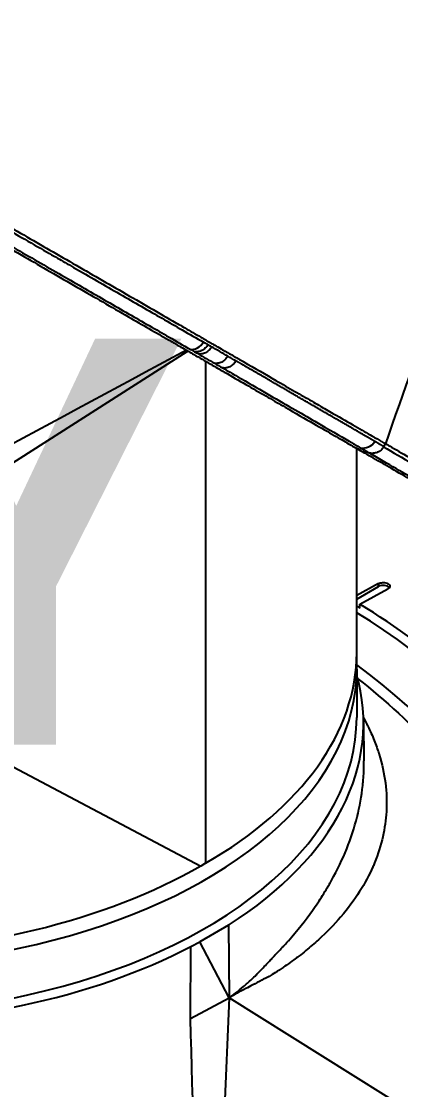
# Model space of a CAD drawing. Header units: millimetres. Extents: x 0 to 4378, y 0 to 2376.
# Drawn here: x 2644.1 to 2672.8, y 1861.7 to 1942.5 of the extents above; entities that cross this region are included whole.
import ezdxf

# ---------------------------------------------------------------- set-up
doc = ezdxf.new("R2010")
doc.units = ezdxf.units.MM
doc.header["$LTSCALE"] = 0.2
doc.layers.add('01_Object Line', color=4, linetype='Continuous')
doc.layers.add('07_Special Line2', color=76, linetype='Continuous')
doc.styles.add('Rainbow-5.0 Style', font='malgunsl.ttf')

# ---------------------------------------------------------------- blocks, each defined once
blk = doc.blocks.new('Blk$A32R2-0W24N')
for p, q in [((-52.366, 883.338), (-52.03, 883.553)), ((-84.977, 862.549), (-52.366, 883.338)), ((-50.7, 882.785), (-50.7, 844.801)), ((-60.3, 879.22), (-60.299, 879.22)), ((-60.275, 879.233), (-60.275, 879.233)), ((-37.229, 876.316), (-37.095, 876.547)), ((-39.277, 860.722), (-39.277, 876.189)), ((-37.618, 865.963), (-39.277, 865.054)), ((-37.618, 865.744), (-37.618, 865.963)), ((-39.277, 864.786), (-37.618, 865.744)), ((-39.032, 864.393), (-36.911, 865.554)), ((-39.277, 864.252), (-39.032, 864.111)), ((-39.032, 864.111), (-39.032, 864.393)), ((-84.977, 862.549), (-51.064, 844.586)), ((-39.277, 859.498), (-39.277, 860.722)), ((-39.277, 859.498), (-39.277, 855.823)), ((-38.76, 855.556), (-38.728, 852.539)), ((-50.7, 844.801), (-51.064, 844.586)), ((-48.955, 840.119), (-51.133, 838.862)), ((-48.955, 840.119), (-48.914, 834.626)), ((-51.851, 833.054), (-51.809, 838.501)), ((-51.809, 838.501), (-51.133, 838.862)), ((-48.914, 834.626), (-51.133, 838.862)), ((-51.851, 833.054), (-48.914, 834.626)), ((-48.914, 834.626), (-50.613, 795.989)), ((-16.401, 814.238), (-48.914, 834.626))]:
    blk.add_line(p, q)
for centre, major_axis, ratio, start_param, end_param in [((-51.569, 884.64), (-0.499, -0.867), 0.808349, 0.256133, 1.570008), ((-57.134, 912.529), (-17.71, 30.675), 0.57735, 2.457593, 2.457595), ((-66.256, 907.263), (17.654, -30.578), 0.57735, 5.589188, 5.589195), ((-78.277, 859.498), (-35.1, 0), 0.57735, 4.26295, 4.262957), ((-64.708, 875.233), (-1.27, 2.199), 0.57735, 5.28831, 5.288393), ((-38.763, 877.215), (-0.506, -0.862), 0.986483, 0.298132, 1.577862), ((-37.265, 865.54), (0.5, 0), 0.57735, 0.381749, 2.356194), ((-39.739, 832.186), (19.5, -33.775), 0.57735, 0, 2.339416), ((-78.277, 860.722), (39, 0), 0.57735, 5.497787, 6.283185), ((-78.277, 860.722), (39, 0), 0.57735, 5.497787, 6.283185), ((-78.277, 859.498), (39, 0), 0.57735, 4.059541, 6.283185), ((-78.277, 859.498), (39, 0), 0.57735, 4.059541, 6.283185), ((-42.921, 830.349), (19.5, -33.775), 0.57735, 0, 2.223644), ((-42.921, 830.349), (19.5, -33.775), 0.57735, 0, 2.223644), ((-78.277, 855.415), (39.517, 0), 0.57735, 5.548419, 6.445191), ((-78.277, 855.823), (39, 0), 0.57735, 3.958709, 6.283185), ((-43.982, 829.736), (-17.975, 31.134), 0.57735, 5.27792, 5.27793), ((-43.982, 829.736), (17.875, -30.96), 0.57735, 2.129534, 2.129544), ((-22.769, 841.984), (14.538, -25.18), 0.57735, 4.353632, 4.353642), ((-23.122, 841.78), (-14.788, 25.613), 0.57735, 1.233787, 1.233971), ((-78.277, 836.636), (35, 0), 0.57735, 0.157067, 0.158601), ((-46.777, 836.636), (1.5, 0), 0.57735, 0.95903, 0.959072), ((-46.777, 836.636), (-1.5, 0), 0.57735, 1.128488, 1.139506), ((-46.777, 836.636), (-1.5, 0), 0.57735, 1.560201, 1.56025), ((-78.277, 836.228), (29.075, 0), 0.57735, 5.86229, 5.862292), ((-78.277, 836.636), (-29.575, 0), 0.57735, 2.684998, 2.685001)]:
    blk.add_ellipse(centre, major_axis=major_axis, ratio=ratio, start_param=start_param, end_param=end_param)
for points, knots in [([(-28.074, 900.163), (-28.073, 900.166), (-28.072, 900.168), (-28.019, 900.293), (-27.97, 900.417), (-27.876, 900.67), (-27.827, 900.809), (-27.717, 901.14), (-27.655, 901.343), (-27.582, 901.616), (-27.563, 901.687), (-27.48, 902.018), (-27.421, 902.295), (-27.29, 903.031), (-27.231, 903.503), (-27.036, 906.148), (-27.278, 909.076), (-28.584, 913.174), (-28.649, 913.374), (-28.789, 913.789), (-28.862, 913.998), (-29.007, 914.403), (-29.081, 914.604), (-29.459, 915.611), (-29.792, 916.427), (-30.342, 917.671), (-30.534, 918.09), (-31.545, 920.216), (-32.486, 921.953), (-33.803, 924.13), (-34.07, 924.56), (-36.576, 928.491), (-39.211, 931.908), (-43.894, 937.031), (-45.773, 938.878), (-48.648, 941.415), (-49.611, 942.218), (-51.536, 943.722), (-52.514, 944.434), (-53.477, 945.081)], [0.71769, 0.71769, 0.71769, 0.71769, 0.718212, 0.718212, 0.74576, 0.74576, 0.776284, 0.776284, 0.820204, 0.820204, 0.834927, 0.834927, 0.896521, 0.896521, 0.995652, 0.995652, 1.428405, 1.428405, 1.450296, 1.450296, 1.471663, 1.471663, 1.492327, 1.492327, 1.574835, 1.574835, 1.616316, 1.616316, 1.784634, 1.784634, 1.826029, 1.826029, 2.164003, 2.164003, 2.373598, 2.373598, 2.479923, 2.479923, 2.586935, 2.586935, 2.586935, 2.586935]), ([(-107.612, 916.922), (-106.561, 916.315), (-105.281, 915.576), (-103.739, 914.688), (-103.054, 914.293), (-102.317, 913.868), (-101.529, 913.414), (-101.512, 913.404), (-101.496, 913.395), (-101.479, 913.385), (-100.776, 912.979), (-100.031, 912.55), (-99.245, 912.097), (-98.586, 911.718), (-97.899, 911.322), (-97.185, 910.911), (-97.093, 910.858), (-97, 910.804), (-96.907, 910.751), (-96.209, 910.349), (-95.485, 909.932), (-94.737, 909.501), (-94.67, 909.462), (-94.603, 909.423), (-94.535, 909.385), (-94.176, 909.178), (-93.812, 908.968), (-93.443, 908.756), (-93.224, 908.629), (-93.002, 908.502), (-92.779, 908.373), (-92.668, 908.309), (-92.556, 908.245), (-92.443, 908.18), (-92.342, 908.122), (-92.263, 908.076), (-92.145, 908.008), (-92.132, 908.001), (-92.119, 907.993), (-92.105, 907.985), (-90.614, 907.127), (-89.219, 906.323), (-87.927, 905.579), (-87.094, 905.099), (-86.303, 904.644), (-85.556, 904.214), (-84.707, 903.725), (-83.914, 903.268), (-83.176, 902.843), (-82.523, 902.467), (-81.913, 902.116), (-81.346, 901.79), (-80.264, 901.166), (-79.335, 900.632), (-78.554, 900.182), (-78.381, 900.082), (-78.215, 899.987), (-78.056, 899.895), (-77.619, 899.643), (-77.235, 899.423), (-76.905, 899.232), (-76.739, 899.137), (-76.587, 899.049), (-76.448, 898.969), (-76.404, 898.944), (-76.362, 898.919), (-76.32, 898.896), (-76.296, 898.882), (-76.272, 898.868), (-76.249, 898.855), (-76.218, 898.836), (-76.187, 898.819), (-76.157, 898.801), (-76.142, 898.793), (-76.127, 898.784), (-76.113, 898.776), (-76.108, 898.773), (-76.107, 898.772), (-76.105, 898.772), (-76.104, 898.771), (-76.103, 898.77), (-76.099, 898.768), (-76.094, 898.765), (-76.086, 898.761), (-76.07, 898.751), (-75.579, 898.469), (-75.094, 898.189), (-74.615, 897.913), (-73.143, 897.066), (-71.726, 896.25), (-70.364, 895.465), (-68.96, 894.656), (-67.613, 893.881), (-66.323, 893.138), (-64.991, 892.37), (-63.718, 891.637), (-62.504, 890.938), (-62.102, 890.706), (-61.706, 890.478), (-61.316, 890.254), (-61.102, 890.131), (-60.891, 890.009), (-60.682, 889.888), (-60.078, 889.541), (-59.49, 889.202), (-58.918, 888.872), (-57.739, 888.193), (-56.625, 887.552), (-55.572, 886.945), (-55.029, 886.632), (-54.503, 886.329), (-53.992, 886.035), (-53.471, 885.735), (-52.966, 885.444), (-52.477, 885.162), (-51.921, 884.841), (-51.385, 884.533), (-50.869, 884.236)], [0.0000003, 0.0000003, 0.0000003, 0.0000003, 0.0859853, 0.0859853, 0.0859853, 0.1241981, 0.1241981, 0.1241981, 0.125, 0.125, 0.125, 0.1589987, 0.1589987, 0.1589987, 0.1875, 0.1875, 0.1875, 0.1911709, 0.1911709, 0.1911709, 0.21875, 0.21875, 0.21875, 0.2212271, 0.2212271, 0.2212271, 0.234375, 0.234375, 0.234375, 0.2421875, 0.2421875, 0.2421875, 0.2460938, 0.2460938, 0.2460938, 0.2496161, 0.2496161, 0.2496161, 0.25, 0.25, 0.25, 0.2912742, 0.2912742, 0.2912742, 0.3179228, 0.3179228, 0.3179228, 0.3481944, 0.3481944, 0.3481944, 0.375, 0.375, 0.375, 0.4261619, 0.4261619, 0.4261619, 0.4375, 0.4375, 0.4375, 0.46875, 0.46875, 0.46875, 0.484375, 0.484375, 0.484375, 0.4893023, 0.4893023, 0.4893023, 0.4921875, 0.4921875, 0.4921875, 0.4960938, 0.4960938, 0.4960938, 0.4980469, 0.4980469, 0.4980469, 0.4986572, 0.4986572, 0.4986572, 0.4992676, 0.4992676, 0.4992676, 0.5, 0.5, 0.5, 0.5215625, 0.5215625, 0.5215625, 0.5877727, 0.5877727, 0.5877727, 0.656049, 0.656049, 0.656049, 0.7265974, 0.7265974, 0.7265974, 0.75, 0.75, 0.75, 0.7627993, 0.7627993, 0.7627993, 0.7996666, 0.7996666, 0.7996666, 0.8755356, 0.8755356, 0.8755356, 0.9146293, 0.9146293, 0.9146293, 0.9545641, 0.9545641, 0.9545641, 1, 1, 1, 1]), ([(-107.467, 917.176), (-106.528, 916.634), (-105.544, 916.066), (-103.504, 914.888), (-102.45, 914.28), (-99.205, 912.406), (-96.953, 911.106), (-94.007, 909.405), (-93.351, 909.027), (-91.945, 908.215), (-91.194, 907.781), (-88.442, 906.193), (-86.448, 905.042), (-83.962, 903.606), (-83.444, 903.307), (-81.739, 902.323), (-80.566, 901.645), (-78.166, 900.26), (-76.942, 899.553), (-75.115, 898.498), (-74.497, 898.142), (-73.252, 897.422), (-72.624, 897.06), (-71.358, 896.329), (-70.72, 895.961), (-68.749, 894.823), (-67.441, 894.067), (-65.507, 892.951), (-64.853, 892.573), (-63.537, 891.813), (-62.876, 891.432), (-61.55, 890.667), (-60.886, 890.283), (-59.901, 889.714), (-59.571, 889.524), (-58.563, 888.942), (-57.896, 888.557), (-55.825, 887.361), (-54.473, 886.58), (-52.878, 885.66), (-52.569, 885.481), (-51.858, 885.071), (-51.458, 884.84), (-50.808, 884.465), (-50.574, 884.329), (-50.265, 884.151), (-50.221, 884.125), (-50.123, 884.069), (-50.071, 884.039), (-49.841, 883.907), (-49.704, 883.827), (-49.455, 883.683), (-49.387, 883.644), (-49.184, 883.527), (-49.081, 883.467), (-48.862, 883.341), (-48.754, 883.279), (-48.577, 883.176), (-48.506, 883.135), (-48.373, 883.059), (-48.317, 883.026), (-48.18, 882.947), (-48.107, 882.905), (-47.971, 882.826), (-47.909, 882.791), (-46.982, 882.256), (-46.162, 881.782), (-44.89, 881.048), (-44.413, 880.772), (-43.517, 880.255), (-43.097, 880.013), (-42.502, 879.669), (-42.312, 879.559), (-41.756, 879.238), (-41.403, 879.035), (-39.81, 878.115), (-38.817, 877.542), (-38.097, 877.126), (-38.062, 877.105), (-37.992, 877.065), (-37.959, 877.046), (-37.893, 877.008), (-37.861, 876.99), (-37.806, 876.958), (-37.782, 876.944), (-37.639, 876.861), (-37.535, 876.802), (-37.422, 876.736), (-37.398, 876.722), (-37.356, 876.698), (-37.337, 876.687), (-37.301, 876.666), (-37.284, 876.657), (-37.248, 876.636), (-37.229, 876.625), (-37.196, 876.606), (-37.182, 876.598), (-37.155, 876.582), (-37.143, 876.575), (-37.128, 876.566), (-37.124, 876.564), (-37.115, 876.559), (-37.11, 876.556), (-37.102, 876.551), (-37.099, 876.55), (-37.096, 876.548), (-37.095, 876.547), (-37.095, 876.547)], [-21.001083, -21.001083, -21.001083, -21.001083, -20.328863, -20.328863, -19.655828, -19.655828, -18.308332, -18.308332, -17.924512, -17.924512, -17.485993, -17.485993, -16.316696, -16.316696, -16.006668, -16.006668, -15.296307, -15.296307, -14.534305, -14.534305, -14.139555, -14.139555, -13.730091, -13.730091, -13.30546, -13.30546, -12.401825, -12.401825, -11.929878, -11.929878, -11.437802, -11.437802, -10.9252, -10.9252, -10.663362, -10.663362, -10.117833, -10.117833, -8.934625, -8.934625, -8.645977, -8.645977, -8.260408, -8.260408, -8.006475, -8.006475, -7.961161, -7.961161, -7.91407, -7.91407, -7.778509, -7.778509, -7.724161, -7.724161, -7.666804, -7.666804, -7.602838, -7.602838, -7.565627, -7.565627, -7.532521, -7.532521, -7.488032, -7.488032, -7.450837, -7.450837, -6.924212, -6.924212, -6.587553, -6.587553, -6.265466, -6.265466, -6.109966, -6.109966, -5.79866, -5.79866, -4.627003, -4.627003, -4.564096, -4.564096, -4.501625, -4.501625, -4.439084, -4.439084, -4.389917, -4.389917, -4.135415, -4.135415, -4.06302, -4.06302, -4.00074, -4.00074, -3.938004, -3.938004, -3.858125, -3.858125, -3.782258, -3.782258, -3.697501, -3.697501, -3.658476, -3.658476, -3.601749, -3.601749, -3.53559, -3.53559, -3.483188, -3.483188, -3.483188, -3.483188]), ([(-107.751, 915.914), (-106.557, 915.224), (-105.288, 914.492), (-103.964, 913.728), (-103.258, 913.321), (-102.536, 912.904), (-101.802, 912.481), (-101.068, 912.058), (-100.322, 911.627), (-99.567, 911.192), (-98.811, 910.756), (-98.047, 910.315), (-97.277, 909.872), (-96.507, 909.427), (-95.731, 908.98), (-94.952, 908.531), (-94.172, 908.082), (-93.39, 907.631), (-92.607, 907.179), (-91.223, 906.382), (-89.839, 905.584), (-88.464, 904.792), (-87.683, 904.341), (-86.905, 903.893), (-86.132, 903.447), (-85.346, 902.994), (-84.565, 902.544), (-83.79, 902.097), (-82.248, 901.208), (-80.728, 900.332), (-79.237, 899.473), (-78.495, 899.045), (-77.76, 898.622), (-77.034, 898.203), (-76.468, 897.877), (-75.907, 897.553), (-75.351, 897.232), (-73.919, 896.407), (-72.519, 895.6), (-71.154, 894.813), (-69.788, 894.026), (-68.456, 893.258), (-67.162, 892.512), (-65.866, 891.765), (-64.606, 891.039), (-63.386, 890.335), (-62.775, 889.983), (-62.174, 889.637), (-61.583, 889.296), (-60.992, 888.955), (-60.41, 888.619), (-59.838, 888.29), (-58.694, 887.631), (-57.59, 886.994), (-56.528, 886.382), (-55.997, 886.075), (-55.476, 885.775), (-54.965, 885.481), (-54.455, 885.186), (-53.955, 884.898), (-53.465, 884.616), (-52.922, 884.303), (-52.391, 883.997), (-51.875, 883.7)], [0, 0, 0, 0, 0.0671031, 0.0671031, 0.0671031, 0.1029277, 0.1029277, 0.1029277, 0.1387919, 0.1387919, 0.1387919, 0.1747111, 0.1747111, 0.1747111, 0.2106779, 0.2106779, 0.2106779, 0.2467042, 0.2467042, 0.2467042, 0.3103939, 0.3103939, 0.3103939, 0.3465771, 0.3465771, 0.3465771, 0.383319, 0.383319, 0.383319, 0.4564224, 0.4564224, 0.4564224, 0.4927866, 0.4927866, 0.4927866, 0.5210907, 0.5210907, 0.5210907, 0.5939582, 0.5939582, 0.5939582, 0.6669229, 0.6669229, 0.6669229, 0.7399622, 0.7399622, 0.7399622, 0.7765034, 0.7765034, 0.7765034, 0.8130598, 0.8130598, 0.8130598, 0.886194, 0.886194, 0.886194, 0.9227702, 0.9227702, 0.9227702, 0.9593497, 0.9593497, 0.9593497, 1, 1, 1, 1]), ([(-107.601, 915.637), (-107.075, 915.333), (-105.472, 914.408), (-101.45, 912.086), (-99.798, 911.132), (-97.615, 909.871), (-97.127, 909.59), (-92.715, 907.042), (-88.709, 904.73), (-83.717, 901.848), (-82.621, 901.215), (-78.962, 899.102), (-76.454, 897.654), (-72.761, 895.522), (-71.494, 894.79), (-68.941, 893.316), (-67.656, 892.574), (-65.05, 891.07), (-63.734, 890.31), (-61.083, 888.779), (-59.754, 888.012), (-57.818, 886.894), (-57.172, 886.521), (-55.482, 885.546), (-54.466, 884.959), (-53.261, 884.263), (-53.023, 884.126), (-52.637, 883.903), (-52.495, 883.821), (-52.203, 883.653), (-52.092, 883.588), (-51.85, 883.449), (-51.723, 883.375), (-51.485, 883.238), (-51.375, 883.174), (-51.065, 882.996), (-50.866, 882.881), (-50.612, 882.734), (-50.557, 882.702), (-50.436, 882.632), (-50.373, 882.596), (-50.154, 882.47), (-50.046, 882.407), (-49.63, 882.167), (-49.351, 882.006), (-47.967, 881.207), (-46.925, 880.605), (-45.526, 879.798), (-45.1, 879.552), (-43.908, 878.863), (-43.192, 878.45), (-41.96, 877.739), (-41.433, 877.434), (-40.763, 877.048), (-40.567, 876.934), (-40.031, 876.625), (-39.734, 876.454), (-39.284, 876.193), (-39.121, 876.1), (-38.923, 875.985), (-38.879, 875.96), (-38.897, 875.97), (-38.915, 875.98), (-38.974, 876.014), (-39.013, 876.037), (-39.121, 876.099), (-39.191, 876.14), (-39.277, 876.189)], [-15.738203, -15.738203, -15.738203, -15.738203, -14.793481, -14.793481, -14.173934, -14.173934, -13.996984, -13.996984, -12.579476, -12.579476, -12.176243, -12.176243, -11.215253, -11.215253, -10.695697, -10.695697, -10.142358, -10.142358, -9.539575, -9.539575, -8.883963, -8.883963, -8.543526, -8.543526, -7.972636, -7.972636, -7.829924, -7.829924, -7.73886, -7.73886, -7.680875, -7.680875, -7.616244, -7.616244, -7.560081, -7.560081, -7.459116, -7.459116, -7.430908, -7.430908, -7.397967, -7.397967, -7.318024, -7.318024, -7.146824, -7.146824, -6.455961, -6.455961, -6.135134, -6.135134, -5.518203, -5.518203, -4.951279, -4.951279, -4.691225, -4.691225, -4.182012, -4.182012, -3.710062, -3.710062, -3.272291, -3.272291, -3.069642, -3.069642, -2.879581, -2.879581, -2.668274, -2.668274, -2.668274, -2.668274]), ([(-51.875, 883.7), (-51.865, 883.694), (-51.856, 883.689), (-51.846, 883.683), (-51.743, 883.624), (-51.641, 883.565), (-51.539, 883.506)], [0, 0, 0, 0, 0.084771, 0.084771, 0.084771, 1, 1, 1, 1]), ([(-50.53, 884.04), (-50.556, 883.996), (-50.585, 883.953), (-50.617, 883.911), (-50.649, 883.869), (-50.685, 883.828), (-50.723, 883.79), (-50.762, 883.752), (-50.803, 883.716), (-50.846, 883.683), (-50.89, 883.65), (-50.935, 883.621), (-50.982, 883.596), (-51.029, 883.571), (-51.077, 883.551), (-51.126, 883.535), (-51.174, 883.519), (-51.222, 883.508), (-51.27, 883.5), (-51.317, 883.493), (-51.364, 883.49), (-51.409, 883.491), (-51.454, 883.492), (-51.498, 883.497), (-51.539, 883.506)], [0, 0, 0, 0, 0.125, 0.125, 0.125, 0.25, 0.25, 0.25, 0.375, 0.375, 0.375, 0.5, 0.5, 0.5, 0.625, 0.625, 0.625, 0.75, 0.75, 0.75, 0.875, 0.875, 0.875, 1, 1, 1, 1]), ([(-50.249, 883.879), (-50.275, 883.835), (-50.304, 883.791), (-50.336, 883.749), (-50.369, 883.707), (-50.404, 883.666), (-50.443, 883.628), (-50.481, 883.59), (-50.523, 883.554), (-50.566, 883.521), (-50.609, 883.489), (-50.655, 883.459), (-50.702, 883.434), (-50.749, 883.41), (-50.798, 883.389), (-50.846, 883.374), (-50.894, 883.358), (-50.943, 883.346), (-50.991, 883.339), (-51.038, 883.332), (-51.085, 883.329), (-51.131, 883.33), (-51.176, 883.331), (-51.219, 883.337), (-51.261, 883.345)], [0, 0, 0, 0, 0.125, 0.125, 0.125, 0.25, 0.25, 0.25, 0.375, 0.375, 0.375, 0.5, 0.5, 0.5, 0.625, 0.625, 0.625, 0.75, 0.75, 0.75, 0.875, 0.875, 0.875, 1, 1, 1, 1]), ([(-49.021, 883.169), (-49.226, 883.288), (-49.43, 883.406), (-49.635, 883.524), (-49.84, 883.642), (-50.044, 883.76), (-50.249, 883.879)], [0, 0, 0, 0, 0.499983, 0.499983, 0.499983, 1, 1, 1, 1]), ([(-51.261, 883.345), (-51.056, 883.227), (-50.851, 883.109), (-50.646, 882.991), (-50.442, 882.873), (-50.237, 882.755), (-50.033, 882.637)], [0, 0, 0, 0, 0.500049, 0.500049, 0.500049, 1, 1, 1, 1]), ([(-49.021, 883.169), (-49.047, 883.125), (-49.076, 883.082), (-49.108, 883.04), (-49.141, 882.998), (-49.176, 882.958), (-49.215, 882.919), (-49.253, 882.881), (-49.294, 882.845), (-49.338, 882.812), (-49.38, 882.78), (-49.425, 882.752), (-49.47, 882.727), (-49.519, 882.702), (-49.568, 882.681), (-49.618, 882.664), (-49.666, 882.649), (-49.715, 882.637), (-49.763, 882.63), (-49.81, 882.623), (-49.857, 882.62), (-49.902, 882.621), (-49.948, 882.622), (-49.991, 882.628), (-50.033, 882.637)], [0, 0, 0, 0, 0.125, 0.125, 0.125, 0.25, 0.25, 0.25, 0.375, 0.375, 0.375, 0.496983, 0.496983, 0.496983, 0.625, 0.625, 0.625, 0.75, 0.75, 0.75, 0.875, 0.875, 0.875, 1, 1, 1, 1]), ([(-48.412, 882.817), (-48.437, 882.773), (-48.467, 882.73), (-48.499, 882.688), (-48.531, 882.646), (-48.567, 882.605), (-48.606, 882.567), (-48.644, 882.529), (-48.686, 882.493), (-48.729, 882.46), (-48.773, 882.428), (-48.819, 882.399), (-48.866, 882.374), (-48.913, 882.349), (-48.962, 882.329), (-49.01, 882.314), (-49.059, 882.298), (-49.108, 882.287), (-49.156, 882.28), (-49.204, 882.273), (-49.251, 882.27), (-49.297, 882.271), (-49.342, 882.273), (-49.386, 882.278), (-49.428, 882.287)], [0, 0, 0, 0, 0.125, 0.125, 0.125, 0.25, 0.25, 0.25, 0.375, 0.375, 0.375, 0.5, 0.5, 0.5, 0.625, 0.625, 0.625, 0.75, 0.75, 0.75, 0.875, 0.875, 0.875, 1, 1, 1, 1]), ([(-48.412, 882.817), (-48.512, 882.875), (-48.614, 882.934), (-48.817, 883.051), (-48.919, 883.11), (-49.021, 883.169)], [0.000007, 0.000007, 0.000007, 0.000007, 0.4987592, 0.4987592, 1, 1, 1, 1]), ([(-49.428, 882.287), (-49.232, 882.173), (-49.038, 882.061), (-48.846, 881.95), (-48.651, 881.837), (-48.458, 881.726), (-48.268, 881.616), (-47.515, 881.18), (-46.797, 880.765), (-46.117, 880.372), (-45.423, 879.971), (-44.768, 879.592), (-44.154, 879.237), (-43.54, 878.882), (-42.968, 878.551), (-42.44, 878.245), (-41.392, 877.638), (-40.518, 877.131), (-39.847, 876.74), (-39.731, 876.673), (-39.622, 876.609), (-39.518, 876.549), (-39.472, 876.522), (-39.427, 876.495), (-39.383, 876.47), (-39.242, 876.387), (-39.113, 876.312), (-38.997, 876.244)], [0, 0, 0, 0, 0.037905, 0.037905, 0.037905, 0.076407, 0.076407, 0.076407, 0.228573, 0.228573, 0.228573, 0.383709, 0.383709, 0.383709, 0.538779, 0.538779, 0.538779, 0.846375, 0.846375, 0.846375, 0.899464, 0.899464, 0.899464, 0.923234, 0.923234, 0.923234, 1, 1, 1, 1]), ([(-37.229, 876.316), (-37.283, 876.222), (-37.354, 876.136), (-37.515, 875.994), (-37.607, 875.936), (-37.802, 875.854), (-37.907, 875.828), (-38.058, 875.815), (-38.106, 875.814), (-38.209, 875.82), (-38.265, 875.829), (-38.31, 875.839)], [0, 0, 0, 0, 0.0326092, 0.0326092, 0.0646626, 0.0646626, 0.0966257, 0.0966257, 0.1115066, 0.1115066, 0.1301793, 0.1301793, 0.1301793, 0.1301793]), ([(-37.239, 876.301), (-36.55, 875.901), (-35.809, 875.472), (-35.048, 875.031), (-34.837, 874.909), (-34.626, 874.786), (-34.413, 874.663), (-33.699, 874.25), (-32.975, 873.831), (-32.263, 873.419), (-31.242, 872.829), (-30.24, 872.25), (-29.331, 871.726)], [0.8042804, 0.8042804, 0.8042804, 0.8042804, 0.8597114, 0.8597114, 0.8597114, 0.875, 0.875, 0.875, 0.9263298, 0.9263298, 0.9263298, 0.9999663, 0.9999663, 0.9999663, 0.9999663]), ([(-37.095, 876.547), (-36.948, 876.462), (-36.796, 876.374), (-36.167, 876.011), (-35.656, 875.716), (-34.695, 875.161), (-34.261, 874.911), (-33.125, 874.254), (-32.397, 873.834), (-31.238, 873.165), (-30.842, 872.936), (-30.231, 872.584), (-30.025, 872.465), (-29.713, 872.284), (-29.608, 872.224), (-29.45, 872.133), (-29.397, 872.102), (-29.318, 872.056), (-29.291, 872.041), (-29.238, 872.01), (-29.211, 871.995), (-29.185, 871.979)], [-1.392543, -1.392543, -1.392543, -1.392543, -1.28633, -1.28633, -0.964845, -0.964845, -0.723574, -0.723574, -0.36177, -0.36177, -0.180858, -0.180858, -0.090444, -0.090444, -0.045229, -0.045229, -0.022617, -0.022617, -0.011309, -0.011309, -0.000001, -0.000001, -0.000001, -0.000001]), ([(-29.319, 870.44), (-29.942, 870.8), (-30.544, 871.147), (-31.7, 871.815), (-32.253, 872.134), (-33.842, 873.051), (-34.794, 873.601), (-36.205, 874.415), (-36.719, 874.712), (-37.451, 875.135), (-37.701, 875.279), (-38.203, 875.569), (-38.451, 875.712), (-38.896, 875.969), (-39.095, 876.084), (-39.277, 876.189)], [0, 0, 0, 0, 0.264332, 0.264332, 0.528758, 0.528758, 1.056139, 1.056139, 1.406505, 1.406505, 1.606603, 1.606603, 1.835356, 1.835356, 2.053692, 2.053692, 2.053692, 2.053692]), ([(-38.997, 876.244), (-38.918, 876.198), (-38.845, 876.156), (-38.78, 876.117), (-38.732, 876.089), (-38.687, 876.063), (-38.646, 876.039), (-38.59, 876.006), (-38.539, 875.976), (-38.496, 875.951), (-38.453, 875.925), (-38.416, 875.904), (-38.388, 875.887), (-38.374, 875.879), (-38.362, 875.872), (-38.351, 875.865), (-38.334, 875.855), (-38.322, 875.847), (-38.315, 875.843), (-38.311, 875.84), (-38.309, 875.839), (-38.31, 875.839)], [0, 0, 0, 0, 0.038515, 0.038515, 0.038515, 0.0665662, 0.0665662, 0.0665662, 0.1051222, 0.1051222, 0.1051222, 0.1435792, 0.1435792, 0.1435792, 0.1627903, 0.1627903, 0.1627903, 0.1959954, 0.1959954, 0.1959954, 0.2192413, 0.2192413, 0.2192413, 0.2192413]), ([(-29.47, 870.718), (-30.421, 871.272), (-31.389, 871.826), (-32.335, 872.372), (-32.362, 872.387), (-32.389, 872.403), (-32.416, 872.419), (-32.903, 872.7), (-33.383, 872.977), (-33.853, 873.249), (-34.089, 873.386), (-34.322, 873.52), (-34.551, 873.653), (-34.666, 873.719), (-34.78, 873.785), (-34.893, 873.851), (-34.948, 873.882), (-35.002, 873.914), (-35.056, 873.945), (-35.058, 873.946), (-35.06, 873.947), (-35.063, 873.949), (-35.119, 873.981), (-35.199, 874.028), (-35.231, 874.046), (-35.733, 874.337), (-36.356, 874.697), (-37.021, 875.082), (-37.353, 875.275), (-37.696, 875.473), (-38.036, 875.67), (-38.137, 875.728), (-38.237, 875.787), (-38.338, 875.845)], [0.0000259, 0.0000259, 0.0000259, 0.0000259, 0.0607503, 0.0607503, 0.0607503, 0.0625, 0.0625, 0.0625, 0.09375, 0.09375, 0.09375, 0.109375, 0.109375, 0.109375, 0.1171875, 0.1171875, 0.1171875, 0.1209386, 0.1209386, 0.1209386, 0.1210938, 0.1210938, 0.1210938, 0.125, 0.125, 0.125, 0.1875, 0.1875, 0.1875, 0.21875, 0.21875, 0.21875, 0.2280382, 0.2280382, 0.2280382, 0.2280382]), ([(-37.618, 865.963), (-37.581, 865.983), (-37.538, 866), (-37.439, 866.027), (-37.383, 866.036), (-37.272, 866.043), (-37.218, 866.041), (-37.1, 866.026), (-37.038, 866.011), (-36.968, 865.983), (-36.953, 865.977), (-36.933, 865.967), (-36.928, 865.964), (-36.918, 865.959), (-36.915, 865.957), (-36.907, 865.953), (-36.904, 865.95), (-36.895, 865.945), (-36.89, 865.942), (-36.873, 865.931), (-36.862, 865.922), (-36.814, 865.882), (-36.788, 865.846), (-36.764, 865.779), (-36.762, 865.748), (-36.775, 865.686), (-36.792, 865.654), (-36.843, 865.599), (-36.874, 865.575), (-36.911, 865.554)], [-0.1574555, -0.1574555, -0.1574555, -0.1574555, -0.1416612, -0.1416612, -0.1241291, -0.1241291, -0.1081014, -0.1081014, -0.0880942, -0.0880942, -0.0825129, -0.0825129, -0.0802847, -0.0802847, -0.0787284, -0.0787284, -0.077172, -0.077172, -0.074944, -0.074944, -0.0693639, -0.0693639, -0.0493569, -0.0493569, -0.0333294, -0.0333294, -0.0157975, -0.0157975, -0.000001, -0.000001, -0.000001, -0.000001]), ([(-11.504, 817.925), (-11.685, 822.132), (-12.544, 826.655), (-15.494, 835.73), (-17.526, 840.198), (-21.271, 846.516), (-22.62, 848.537), (-26.19, 853.304), (-28.502, 855.91), (-33.559, 860.685), (-36.286, 862.767), (-39.032, 864.393)], [0.000001, 0.000001, 0.000001, 0.000001, 1.509107, 1.509107, 2.980726, 2.980726, 3.709428, 3.709428, 4.786993, 4.786993, 5.948512, 5.948512, 5.948512, 5.948512]), ([(-39.186, 858.757), (-37.114, 857.137), (-35.085, 855.269), (-29.86, 849.67), (-26.876, 845.599), (-21.842, 836.81), (-19.837, 832.154), (-17.107, 822.907), (-16.402, 818.385), (-16.401, 814.238)], [0.633852, 0.633852, 0.633852, 0.633852, 1.529963, 1.529963, 3.044033, 3.044033, 4.566466, 4.566466, 6.088612, 6.088612, 6.088612, 6.088612]), ([(-38.765, 855.805), (-38.633, 855.567), (-38.531, 855.368), (-38.451, 855.207), (-38.449, 855.205), (-38.448, 855.202), (-38.447, 855.2), (-38.443, 855.192), (-38.435, 855.175), (-38.428, 855.162), (-38.248, 854.797), (-38.089, 854.44), (-37.949, 854.091), (-37.814, 853.753), (-37.697, 853.423), (-37.596, 853.101), (-37.589, 853.08), (-37.582, 853.059), (-37.576, 853.037), (-37.355, 852.324), (-37.199, 851.604), (-37.107, 850.881), (-37.017, 850.164), (-36.991, 849.443), (-37.032, 848.723), (-37.032, 848.717), (-37.032, 848.711), (-37.033, 848.706), (-37.105, 847.473), (-37.376, 846.17), (-37.926, 844.827), (-37.965, 844.732), (-38.005, 844.637), (-38.047, 844.541), (-38.593, 843.294), (-39.383, 842.017), (-40.475, 840.746), (-40.48, 840.741), (-40.485, 840.735), (-40.489, 840.73), (-40.993, 840.145), (-41.553, 839.572), (-42.166, 839.013), (-42.473, 838.734), (-42.794, 838.458), (-43.127, 838.186), (-43.294, 838.05), (-43.465, 837.915), (-43.638, 837.781), (-43.768, 837.681), (-43.9, 837.581), (-44.034, 837.482), (-44.079, 837.449), (-44.125, 837.415), (-44.169, 837.383), (-44.345, 837.254), (-44.524, 837.126), (-44.706, 837), (-44.797, 836.937), (-44.889, 836.874), (-44.981, 836.811), (-45.027, 836.78), (-45.074, 836.748), (-45.121, 836.717), (-45.144, 836.702), (-45.167, 836.686), (-45.191, 836.67), (-45.213, 836.656), (-45.235, 836.641), (-45.257, 836.627), (-45.268, 836.619), (-45.268, 836.619), (-45.273, 836.616), (-45.347, 836.569), (-45.475, 836.489), (-45.659, 836.383), (-45.756, 836.326), (-45.869, 836.262), (-45.999, 836.191), (-46.064, 836.155), (-46.133, 836.117), (-46.206, 836.078), (-46.243, 836.058), (-46.281, 836.038), (-46.319, 836.017), (-46.339, 836.007), (-46.358, 835.996), (-46.378, 835.986), (-46.388, 835.98), (-46.398, 835.975), (-46.408, 835.97), (-46.414, 835.967), (-46.419, 835.965), (-46.424, 835.962), (-46.429, 835.959), (-46.435, 835.956), (-46.439, 835.954), (-46.688, 835.823), (-46.916, 835.706), (-47.121, 835.6), (-47.323, 835.496), (-47.503, 835.403), (-47.659, 835.322), (-47.661, 835.32), (-47.663, 835.32), (-47.666, 835.318), (-47.887, 835.202), (-48.101, 835.087), (-48.31, 834.971), (-48.518, 834.856), (-48.719, 834.741), (-48.914, 834.626)], [0.288865, 0.288865, 0.288865, 0.288865, 0.3120117, 0.3120117, 0.3120117, 0.3123779, 0.3123779, 0.3123779, 0.3134758, 0.3134758, 0.3134758, 0.34375, 0.34375, 0.34375, 0.3730469, 0.3730469, 0.3730469, 0.375, 0.375, 0.375, 0.4375, 0.4375, 0.4375, 0.4995117, 0.4995117, 0.4995117, 0.5, 0.5, 0.5, 0.625, 0.625, 0.625, 0.6338459, 0.6338459, 0.6338459, 0.7495117, 0.7495117, 0.7495117, 0.75, 0.75, 0.75, 0.8125, 0.8125, 0.8125, 0.84375, 0.84375, 0.84375, 0.859375, 0.859375, 0.859375, 0.8710938, 0.8710938, 0.8710938, 0.875, 0.875, 0.875, 0.890625, 0.890625, 0.890625, 0.8984375, 0.8984375, 0.8984375, 0.9023438, 0.9023438, 0.9023438, 0.9042969, 0.9042969, 0.9042969, 0.9061279, 0.9061279, 0.9061279, 0.9070483, 0.9070483, 0.9070483, 0.921875, 0.921875, 0.921875, 0.9296875, 0.9296875, 0.9296875, 0.9335938, 0.9335938, 0.9335938, 0.9355469, 0.9355469, 0.9355469, 0.9365234, 0.9365234, 0.9365234, 0.9370117, 0.9370117, 0.9370117, 0.9372559, 0.9372559, 0.9372559, 0.9375, 0.9375, 0.9375, 0.953125, 0.953125, 0.953125, 0.9685059, 0.9685059, 0.9685059, 0.96875, 0.96875, 0.96875, 0.984375, 0.984375, 0.984375, 1, 1, 1, 1]), ([(-48.914, 834.626), (-48.598, 834.841), (-48.237, 835.12), (-47.637, 835.636), (-47.427, 835.824), (-47.101, 836.133), (-46.934, 836.293), (-46.735, 836.492), (-46.634, 836.594), (-46.583, 836.646), (-46.562, 836.668), (-46.547, 836.683), (-46.541, 836.689), (-46.273, 836.965), (-46.056, 837.195), (-45.787, 837.482), (-45.706, 837.568), (-45.6, 837.682), (-45.55, 837.736), (-45.497, 837.791), (-45.472, 837.818), (-45.46, 837.83), (-45.455, 837.836), (-45.452, 837.839), (-45.449, 837.842), (-45.402, 837.892), (-45.291, 838.007), (-45.034, 838.28), (-44.934, 838.387), (-44.763, 838.574), (-44.702, 838.641), (-44.606, 838.747), (-44.557, 838.802), (-44.498, 838.869), (-44.465, 838.905), (-44.45, 838.922), (-44.441, 838.932), (-44.438, 838.936), (-43.759, 839.705), (-43.152, 840.473), (-42.34, 841.615), (-42.086, 841.995), (-41.729, 842.56), (-41.556, 842.843), (-41.365, 843.17), (-41.272, 843.334), (-41.226, 843.415), (-41.206, 843.45), (-41.193, 843.474), (-41.187, 843.484), (-40.292, 845.094), (-39.648, 846.704), (-39.042, 849.098), (-38.9, 849.892), (-38.775, 851.072), (-38.748, 851.464), (-38.729, 852.048), (-38.726, 852.277), (-38.727, 852.505), (-38.728, 852.539)], [0, 0, 0, 0, 0.03125, 0.03125, 0.046875, 0.046875, 0.0546875, 0.0585938, 0.0605469, 0.0615234, 0.0620117, 0.0620117, 0.0625, 0.0625, 0.078125, 0.078125, 0.0859375, 0.0859375, 0.0898438, 0.0917969, 0.0927734, 0.0932617, 0.0935059, 0.0935059, 0.09375, 0.09375, 0.109375, 0.109375, 0.1171875, 0.1171875, 0.1210938, 0.1210938, 0.1230469, 0.1240234, 0.1245117, 0.1248779, 0.1248779, 0.125, 0.125, 0.1875, 0.1875, 0.21875, 0.21875, 0.234375, 0.2421875, 0.2460938, 0.2480469, 0.2490234, 0.2490234, 0.25, 0.25, 0.375, 0.375, 0.4375, 0.4375, 0.46875, 0.46875, 0.484375, 0.4871384, 0.4871384, 0.4871384, 0.4871384]), ([(-51.064, 844.586), (-54.657, 842.513), (-58.926, 840.862), (-68.3, 838.603), (-73.335, 838.012), (-83.463, 837.976), (-88.481, 838.526), (-95.941, 840.251), (-98.573, 841.074), (-101.011, 842.058)], [0, 0, 0, 0, 1.523476, 1.523476, 3.047005, 3.047005, 4.562156, 4.562156, 5.458689, 5.458689, 5.458689, 5.458689]), ([(-105.53, 838.949), (-102.819, 837.453), (-99.751, 836.187), (-93.205, 834.23), (-89.793, 833.531), (-83.882, 832.822), (-81.457, 832.664), (-74.113, 832.58), (-69.226, 833.053), (-59.891, 835.036), (-55.543, 836.554), (-51.809, 838.501)], [0.039583, 0.039583, 0.039583, 0.039583, 1.164971, 1.164971, 2.245726, 2.245726, 2.976579, 2.976579, 4.453024, 4.453024, 5.967093, 5.967093, 5.967093, 5.967093])]:
    blk.add_open_spline(points, degree=3, knots=knots)
for points in [[(-28.074, 900.163), (-31.374, 892.317), (-34.412, 884.376), (-37.095, 876.547)], [(-52.145, 883.619), (-63.115, 877.7), (-74.096, 871.786), (-85.085, 865.878)], [(-50.249, 883.879), (-50.343, 883.932), (-50.436, 883.986), (-50.53, 884.04)], [(-51.539, 883.506), (-51.446, 883.452), (-51.353, 883.399), (-51.261, 883.345)], [(-50.033, 882.637), (-49.83, 882.519), (-49.627, 882.402), (-49.428, 882.287)], [(-38.31, 875.839), (-38.503, 875.881), (-38.696, 875.923), (-38.89, 875.966)], [(-50.747, 795.658), (-51.085, 807.463), (-51.454, 819.93), (-51.851, 833.054)]]:
    blk.add_open_spline(points, degree=3)
for points, weights in [([(-50.53, 884.04), (-50.642, 884.105), (-50.755, 884.17), (-50.869, 884.236)], [1, 1.00000000001, 1.00000000007, 1]), ([(-37.229, 876.316), (-37.229, 876.316), (-37.229, 876.316), (-37.229, 876.316)], [0.999997199846, 0.999997199835, 0.999997199824, 0.999997199813])]:
    blk.add_rational_spline(points, weights, degree=3)
for points, weights, knots in [([(-37.909, 876.722), (-38.025, 876.79), (-38.285, 876.942), (-39.224, 877.49), (-40.767, 878.387), (-43.06, 879.717), (-45.025, 880.856), (-46.667, 881.807), (-47.82, 882.474), (-48.214, 882.703), (-48.412, 882.817)], [0.999998108654, 0.999998105075, 0.999998098971, 0.999998080014, 0.999998060549, 0.999998041103, 0.999998027708, 0.999998018465, 0.999998012544, 0.999998010506, 0.999998009614], [0, 0, 0, 0, 0.0767447, 0.1535458, 0.461084, 0.6161941, 0.7713836, 0.9235868, 0.9620932, 1, 1, 1, 1]), ([(-37.229, 876.316), (-37.229, 876.316), (-37.233, 876.319), (-37.256, 876.335), (-37.312, 876.369), (-37.402, 876.423), (-37.539, 876.504), (-37.704, 876.602), (-37.829, 876.675), (-37.909, 876.722)], [0.999997199813, 0.999997197647, 0.999997191172, 0.99999718182, 0.999997171461, 0.999997164047, 0.99999715542, 0.99999714345, 0.999997135817, 0.999997132166], [0.7869023, 0.7869023, 0.7869023, 0.7869023, 0.8040049, 0.83721, 0.8564211, 0.8948782, 0.9334342, 0.9614854, 1, 1, 1, 1])]:
    blk.add_rational_spline(points, weights, degree=3, knots=knots)
blk = doc.blocks.new('A$C36afca62')
at = {"layer": '07_Special Line2', "insert": (43.221, 5.18), "char_height": 19.2, "attachment_point": 4, "style": 'Rainbow-5.0 Style'}
blk.add_mtext('{\\fMalgun Gothic Semilight|b1|i0|c129|p50;Y}', dxfattribs=at)

msp = doc.modelspace()

# ---------------------------------------------------------------- block references
at = {"xscale": 1.6, "yscale": 1.6, "zscale": 1.6}
msp.add_blockref('A$C36afca62', (2562.099, 1894.866), dxfattribs=at)
at = {"layer": '01_Object Line'}
msp.add_blockref('Blk$A32R2-0W24N', (2708.753, 1034.021), dxfattribs=at)

doc.saveas('drawing.dxf')
